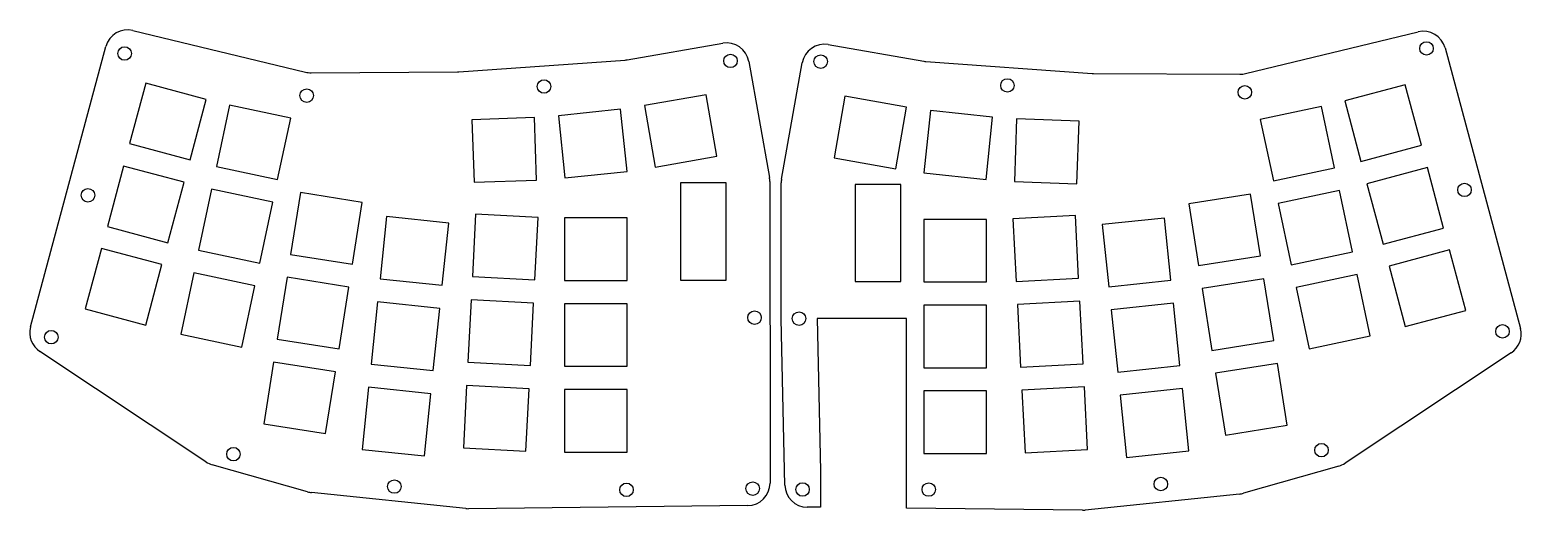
# Model space of a CAD drawing. Extents: x -283 to 48, y -209 to -102.
import ezdxf

# ---------------------------------------------------------------- set-up
doc = ezdxf.new("R2010")
doc.units = 0
for name, color, linetype in [('Shape', 7, 'CONTINUOUS'), ('Shape001', 7, 'CONTINUOUS'), ('Shape002', 7, 'CONTINUOUS'), ('Shape003', 7, 'CONTINUOUS'), ('Shape004', 7, 'CONTINUOUS'), ('Shape005', 7, 'CONTINUOUS'), ('Shape006', 7, 'CONTINUOUS'), ('Shape007', 7, 'CONTINUOUS'), ('Shape008', 7, 'CONTINUOUS'), ('Shape009', 7, 'CONTINUOUS'), ('Shape010', 7, 'CONTINUOUS'), ('Shape011', 7, 'CONTINUOUS'), ('Shape012', 7, 'CONTINUOUS'), ('Shape013', 7, 'CONTINUOUS'), ('Shape014', 7, 'CONTINUOUS'), ('Shape015', 7, 'CONTINUOUS'), ('Shape016', 7, 'CONTINUOUS'), ('Shape017', 7, 'CONTINUOUS'), ('Shape018', 7, 'CONTINUOUS'), ('Shape019', 7, 'CONTINUOUS'), ('Shape020', 7, 'CONTINUOUS'), ('Shape021', 7, 'CONTINUOUS'), ('Shape022', 7, 'CONTINUOUS'), ('Shape023', 7, 'CONTINUOUS'), ('Shape024', 7, 'CONTINUOUS'), ('Shape025', 7, 'CONTINUOUS'), ('Shape026', 7, 'CONTINUOUS'), ('Shape027', 7, 'CONTINUOUS'), ('Shape028', 7, 'CONTINUOUS'), ('Shape029', 7, 'CONTINUOUS'), ('Shape030', 7, 'CONTINUOUS'), ('Shape031', 7, 'CONTINUOUS'), ('Shape032', 7, 'CONTINUOUS'), ('Shape033', 7, 'CONTINUOUS'), ('Shape034', 7, 'CONTINUOUS'), ('Shape035', 7, 'CONTINUOUS'), ('Shape036', 7, 'CONTINUOUS'), ('Shape037', 7, 'CONTINUOUS'), ('Shape038', 7, 'CONTINUOUS'), ('Shape039', 7, 'CONTINUOUS'), ('Shape040', 7, 'CONTINUOUS'), ('Shape041', 7, 'CONTINUOUS'), ('Shape042', 7, 'CONTINUOUS'), ('Shape043', 7, 'CONTINUOUS'), ('Shape044', 7, 'CONTINUOUS'), ('Shape045', 7, 'CONTINUOUS'), ('Shape046', 7, 'CONTINUOUS'), ('Shape047', 7, 'CONTINUOUS'), ('Shape048', 7, 'CONTINUOUS'), ('Shape049', 7, 'CONTINUOUS'), ('Shape050', 7, 'CONTINUOUS'), ('Shape051', 7, 'CONTINUOUS'), ('Shape052', 7, 'CONTINUOUS'), ('Shape053', 7, 'CONTINUOUS'), ('Shape054', 7, 'CONTINUOUS'), ('Shape055', 7, 'CONTINUOUS'), ('Shape056', 7, 'CONTINUOUS'), ('Shape057', 7, 'CONTINUOUS'), ('Shape058', 7, 'CONTINUOUS'), ('Shape059', 7, 'CONTINUOUS'), ('Shape060', 7, 'CONTINUOUS'), ('Shape061', 7, 'CONTINUOUS'), ('Shape062', 7, 'CONTINUOUS'), ('Shape063', 7, 'CONTINUOUS'), ('Shape064', 7, 'CONTINUOUS'), ('Shape065', 7, 'CONTINUOUS'), ('Shape066', 7, 'CONTINUOUS'), ('Shape067', 7, 'CONTINUOUS'), ('Shape068', 7, 'CONTINUOUS'), ('Shape069', 7, 'CONTINUOUS'), ('Shape070', 7, 'CONTINUOUS'), ('Shape071', 7, 'CONTINUOUS'), ('Shape072', 7, 'CONTINUOUS'), ('Shape073', 7, 'CONTINUOUS'), ('Shape074', 7, 'CONTINUOUS'), ('Shape075', 7, 'CONTINUOUS'), ('Shape076', 7, 'CONTINUOUS'), ('Shape077', 7, 'CONTINUOUS'), ('Shape078', 7, 'CONTINUOUS'), ('Shape079', 7, 'CONTINUOUS'), ('Shape080', 7, 'CONTINUOUS'), ('Shape081', 7, 'CONTINUOUS'), ('Shape082', 7, 'CONTINUOUS'), ('Shape083', 7, 'CONTINUOUS'), ('Shape084', 7, 'CONTINUOUS'), ('Shape085', 7, 'CONTINUOUS'), ('Shape086', 7, 'CONTINUOUS'), ('Shape087', 7, 'CONTINUOUS'), ('Shape088', 7, 'CONTINUOUS'), ('Shape089', 7, 'CONTINUOUS'), ('Shape090', 7, 'CONTINUOUS'), ('Shape091', 7, 'CONTINUOUS'), ('Shape092', 7, 'CONTINUOUS'), ('Shape093', 7, 'CONTINUOUS'), ('Shape094', 7, 'CONTINUOUS'), ('Shape095', 7, 'CONTINUOUS'), ('Shape096', 7, 'CONTINUOUS'), ('Shape097', 7, 'CONTINUOUS'), ('Shape098', 7, 'CONTINUOUS'), ('Shape099', 7, 'CONTINUOUS'), ('Shape100', 7, 'CONTINUOUS'), ('Shape101', 7, 'CONTINUOUS'), ('Shape102', 7, 'CONTINUOUS'), ('Shape103', 7, 'CONTINUOUS'), ('Shape104', 7, 'CONTINUOUS'), ('Shape105', 7, 'CONTINUOUS'), ('Shape106', 7, 'CONTINUOUS'), ('Shape107', 7, 'CONTINUOUS'), ('Shape108', 7, 'CONTINUOUS'), ('Shape109', 7, 'CONTINUOUS'), ('Shape110', 7, 'CONTINUOUS'), ('Shape111', 7, 'CONTINUOUS'), ('Shape112', 7, 'CONTINUOUS'), ('Shape113', 7, 'CONTINUOUS'), ('Shape114', 7, 'CONTINUOUS'), ('Shape115', 7, 'CONTINUOUS'), ('Shape116', 7, 'CONTINUOUS'), ('Shape117', 7, 'CONTINUOUS'), ('Shape118', 7, 'CONTINUOUS'), ('Shape119', 7, 'CONTINUOUS'), ('Shape120', 7, 'CONTINUOUS'), ('Shape121', 7, 'CONTINUOUS'), ('Shape122', 7, 'CONTINUOUS'), ('Shape123', 7, 'CONTINUOUS'), ('Shape124', 7, 'CONTINUOUS'), ('Shape125', 7, 'CONTINUOUS'), ('Shape126', 7, 'CONTINUOUS'), ('Shape127', 7, 'CONTINUOUS'), ('Shape128', 7, 'CONTINUOUS'), ('Shape129', 7, 'CONTINUOUS'), ('Shape130', 7, 'CONTINUOUS'), ('Shape131', 7, 'CONTINUOUS'), ('Shape132', 7, 'CONTINUOUS'), ('Shape133', 7, 'CONTINUOUS'), ('Shape134', 7, 'CONTINUOUS'), ('Shape135', 7, 'CONTINUOUS'), ('Shape136', 7, 'CONTINUOUS'), ('Shape137', 7, 'CONTINUOUS'), ('Shape138', 7, 'CONTINUOUS'), ('Shape139', 7, 'CONTINUOUS'), ('Shape140', 7, 'CONTINUOUS'), ('Shape141', 7, 'CONTINUOUS'), ('Shape142', 7, 'CONTINUOUS'), ('Shape143', 7, 'CONTINUOUS'), ('Shape144', 7, 'CONTINUOUS'), ('Shape145', 7, 'CONTINUOUS'), ('Shape146', 7, 'CONTINUOUS'), ('Shape147', 7, 'CONTINUOUS'), ('Shape148', 7, 'CONTINUOUS'), ('Shape149', 7, 'CONTINUOUS'), ('Shape150', 7, 'CONTINUOUS'), ('Shape151', 7, 'CONTINUOUS'), ('Shape152', 7, 'CONTINUOUS'), ('Shape153', 7, 'CONTINUOUS'), ('Shape154', 7, 'CONTINUOUS'), ('Shape155', 7, 'CONTINUOUS'), ('Shape156', 7, 'CONTINUOUS'), ('Shape157', 7, 'CONTINUOUS'), ('Shape158', 7, 'CONTINUOUS'), ('Shape159', 7, 'CONTINUOUS'), ('Shape160', 7, 'CONTINUOUS'), ('Shape161', 7, 'CONTINUOUS'), ('Shape162', 7, 'CONTINUOUS'), ('Shape163', 7, 'CONTINUOUS'), ('Shape164', 7, 'CONTINUOUS'), ('Shape165', 7, 'CONTINUOUS'), ('Shape166', 7, 'CONTINUOUS'), ('Shape167', 7, 'CONTINUOUS'), ('Shape168', 7, 'CONTINUOUS'), ('Shape169', 7, 'CONTINUOUS'), ('Shape170', 7, 'CONTINUOUS'), ('Shape171', 7, 'CONTINUOUS'), ('Shape172', 7, 'CONTINUOUS'), ('Shape173', 7, 'CONTINUOUS'), ('Shape174', 7, 'CONTINUOUS'), ('Shape175', 7, 'CONTINUOUS'), ('Shape176', 7, 'CONTINUOUS'), ('Shape177', 7, 'CONTINUOUS'), ('Shape178', 7, 'CONTINUOUS'), ('Shape179', 7, 'CONTINUOUS'), ('Shape180', 7, 'CONTINUOUS'), ('Shape181', 7, 'CONTINUOUS'), ('Shape182', 7, 'CONTINUOUS'), ('Shape183', 7, 'CONTINUOUS'), ('Shape184', 7, 'CONTINUOUS'), ('Shape185', 7, 'CONTINUOUS'), ('Shape186', 7, 'CONTINUOUS'), ('Shape187', 7, 'CONTINUOUS'), ('Shape188', 7, 'CONTINUOUS'), ('Shape189', 7, 'CONTINUOUS'), ('Shape190', 7, 'CONTINUOUS'), ('Shape191', 7, 'CONTINUOUS'), ('Shape192', 7, 'CONTINUOUS'), ('Shape193', 7, 'CONTINUOUS'), ('Shape194', 7, 'CONTINUOUS'), ('Shape195', 7, 'CONTINUOUS'), ('Shape196', 7, 'CONTINUOUS'), ('Shape197', 7, 'CONTINUOUS'), ('Shape198', 7, 'CONTINUOUS'), ('Shape199', 7, 'CONTINUOUS'), ('Shape200', 7, 'CONTINUOUS'), ('Shape201', 7, 'CONTINUOUS'), ('Shape202', 7, 'CONTINUOUS'), ('Shape203', 7, 'CONTINUOUS'), ('Shape204', 7, 'CONTINUOUS'), ('Shape205', 7, 'CONTINUOUS'), ('Shape206', 7, 'CONTINUOUS'), ('Shape207', 7, 'CONTINUOUS'), ('Shape208', 7, 'CONTINUOUS'), ('Shape209', 7, 'CONTINUOUS'), ('Shape210', 7, 'CONTINUOUS'), ('Shape211', 7, 'CONTINUOUS'), ('Shape212', 7, 'CONTINUOUS'), ('Shape213', 7, 'CONTINUOUS'), ('Shape214', 7, 'CONTINUOUS'), ('Shape215', 7, 'CONTINUOUS'), ('Shape216', 7, 'CONTINUOUS'), ('Shape217', 7, 'CONTINUOUS'), ('Shape218', 7, 'CONTINUOUS'), ('Shape219', 7, 'CONTINUOUS'), ('Shape220', 7, 'CONTINUOUS'), ('Shape221', 7, 'CONTINUOUS'), ('Shape222', 7, 'CONTINUOUS'), ('Shape223', 7, 'CONTINUOUS'), ('Shape224', 7, 'CONTINUOUS'), ('Shape225', 7, 'CONTINUOUS'), ('Shape226', 7, 'CONTINUOUS'), ('Shape227', 7, 'CONTINUOUS'), ('Shape228', 7, 'CONTINUOUS'), ('Shape229', 7, 'CONTINUOUS'), ('Shape230', 7, 'CONTINUOUS'), ('Shape231', 7, 'CONTINUOUS'), ('Shape232', 7, 'CONTINUOUS'), ('Shape233', 7, 'CONTINUOUS'), ('Shape234', 7, 'CONTINUOUS'), ('Shape235', 7, 'CONTINUOUS'), ('Shape236', 7, 'CONTINUOUS'), ('Shape237', 7, 'CONTINUOUS'), ('Shape238', 7, 'CONTINUOUS'), ('Shape239', 7, 'CONTINUOUS'), ('Shape240', 7, 'CONTINUOUS'), ('Shape241', 7, 'CONTINUOUS'), ('Shape242', 7, 'CONTINUOUS'), ('Shape243', 7, 'CONTINUOUS'), ('Shape244', 7, 'CONTINUOUS'), ('Shape245', 7, 'CONTINUOUS'), ('Shape246', 7, 'CONTINUOUS'), ('Shape247', 7, 'CONTINUOUS'), ('Shape248', 7, 'CONTINUOUS'), ('Shape249', 7, 'CONTINUOUS')]:
    doc.layers.add(name, color=color, linetype=linetype)

msp = doc.modelspace()

# ---------------------------------------------------------------- linework, layer by layer
at = {"layer": 'Shape'}
msp.add_circle((-66.2902, -114.513), 1.5, dxfattribs=at)
at = {"layer": 'Shape001'}
msp.add_circle((43.6378, -169.127), 1.5, dxfattribs=at)
at = {"layer": 'Shape002'}
msp.add_circle((-111.774, -204.243), 1.5, dxfattribs=at)
at = {"layer": 'Shape003'}
msp.add_circle((-83.7562, -204.257), 1.5, dxfattribs=at)
at = {"layer": 'Shape004'}
msp.add_circle((35.1985, -137.711), 1.5, dxfattribs=at)
at = {"layer": 'Shape005'}
msp.add_circle((-107.738, -109.224), 1.5, dxfattribs=at)
at = {"layer": 'Shape006'}
msp.add_circle((-13.5906, -116.037), 1.5, dxfattribs=at)
at = {"layer": 'Shape007'}
msp.add_circle((3.43968, -195.511), 1.5, dxfattribs=at)
at = {"layer": 'Shape008'}
msp.add_circle((-32.2253, -203.038), 1.5, dxfattribs=at)
at = {"layer": 'Shape009'}
msp.add_circle((26.7593, -106.295), 1.5, dxfattribs=at)
at = {"layer": 'Shape010'}
msp.add_circle((-112.547, -166.289), 1.5, dxfattribs=at)
at = {"layer": 'Shape011'}
msp.add_arc((-49.5712, -203.832), 5, -90.627, -84.0783, dxfattribs=at)
at = {"layer": 'Shape012'}
msp.add_line((-49.626, -208.831), (-88.6852, -208.404), dxfattribs=at)
at = {"layer": 'Shape013'}
msp.add_line((-88.6852, -208.404), (-88.6852, -166.246), dxfattribs=at)
at = {"layer": 'Shape014'}
msp.add_line((-88.6852, -166.246), (-107.735, -166.246), dxfattribs=at)
at = {"layer": 'Shape015'}
msp.add_line((-107.735, -166.246), (-108.547, -166.245), dxfattribs=at)
at = {"layer": 'Shape016'}
msp.add_line((-108.547, -166.245), (-107.775, -200.109), dxfattribs=at)
at = {"layer": 'Shape017'}
msp.add_line((-107.775, -200.109), (-107.775, -208.195), dxfattribs=at)
at = {"layer": 'Shape018'}
msp.add_line((-107.775, -208.195), (-110.761, -208.162), dxfattribs=at)
at = {"layer": 'Shape019'}
msp.add_arc((-110.706, -203.163), 5, -178.694, -90.627, dxfattribs=at)
at = {"layer": 'Shape020'}
msp.add_line((-115.705, -203.277), (-116.547, -166.332), dxfattribs=at)
at = {"layer": 'Shape021'}
msp.add_line((-116.547, -166.332), (-116.519, -136.177), dxfattribs=at)
at = {"layer": 'Shape022'}
msp.add_arc((-111.519, -136.181), 5, 169.911, 179.947, dxfattribs=at)
at = {"layer": 'Shape023'}
msp.add_line((-116.442, -135.305), (-111.851, -109.505), dxfattribs=at)
at = {"layer": 'Shape024'}
msp.add_arc((-106.928, -110.381), 5, 80.0946, 169.911, dxfattribs=at)
at = {"layer": 'Shape025'}
msp.add_line((-106.068, -105.455), (-84.878, -109.156), dxfattribs=at)
at = {"layer": 'Shape026'}
msp.add_arc((-84.0179, -104.23), 5, -99.9054, -94.0661, dxfattribs=at)
at = {"layer": 'Shape027'}
msp.add_line((-84.3724, -109.218), (-47.4769, -111.84), dxfattribs=at)
at = {"layer": 'Shape028'}
msp.add_arc((-47.1224, -106.853), 5, -94.0661, -90.3135, dxfattribs=at)
at = {"layer": 'Shape029'}
msp.add_line((-47.1497, -111.853), (-14.6648, -112.031), dxfattribs=at)
at = {"layer": 'Shape030'}
msp.add_arc((-14.6374, -107.031), 5, -90.3135, -76.427, dxfattribs=at)
at = {"layer": 'Shape031'}
msp.add_line((-13.464, -111.891), (24.873, -102.636), dxfattribs=at)
at = {"layer": 'Shape032'}
msp.add_arc((26.0464, -107.496), 5, 15.0363, 103.573, dxfattribs=at)
at = {"layer": 'Shape033'}
msp.add_line((30.8752, -106.199), (47.6013, -168.463), dxfattribs=at)
at = {"layer": 'Shape034'}
msp.add_arc((42.7725, -169.761), 5, -56.4089, 15.0363, dxfattribs=at)
at = {"layer": 'Shape035'}
msp.add_line((45.5388, -173.926), (8.66445, -198.417), dxfattribs=at)
at = {"layer": 'Shape036'}
msp.add_arc((5.89814, -194.252), 5, -74.1082, -56.4089, dxfattribs=at)
at = {"layer": 'Shape037'}
msp.add_line((7.26725, -199.06), (-13.8766, -205.08), dxfattribs=at)
at = {"layer": 'Shape038'}
msp.add_arc((-15.2457, -200.271), 5, -84.0783, -74.1082, dxfattribs=at)
at = {"layer": 'Shape039'}
msp.add_line((-14.7299, -205.245), (-49.0554, -208.805), dxfattribs=at)
at = {"layer": 'Shape040'}
msp.add_line((-7.25008, -135.709), (6.34617, -132.819), dxfattribs=at)
at = {"layer": 'Shape041'}
msp.add_line((6.34617, -132.819), (3.4562, -119.223), dxfattribs=at)
at = {"layer": 'Shape042'}
msp.add_line((3.4562, -119.223), (-10.1401, -122.113), dxfattribs=at)
at = {"layer": 'Shape043'}
msp.add_line((-10.1401, -122.113), (-7.25008, -135.709), dxfattribs=at)
at = {"layer": 'Shape044'}
msp.add_line((-104.771, -130.588), (-91.0818, -133.002), dxfattribs=at)
at = {"layer": 'Shape045'}
msp.add_line((-91.0818, -133.002), (-88.6681, -119.313), dxfattribs=at)
at = {"layer": 'Shape046'}
msp.add_line((-88.6681, -119.313), (-102.357, -116.899), dxfattribs=at)
at = {"layer": 'Shape047'}
msp.add_line((-102.357, -116.899), (-104.771, -130.588), dxfattribs=at)
at = {"layer": 'Shape048'}
msp.add_line((-71.0339, -135.389), (-69.581, -121.565), dxfattribs=at)
at = {"layer": 'Shape049'}
msp.add_line((-69.581, -121.565), (-83.4048, -120.112), dxfattribs=at)
at = {"layer": 'Shape050'}
msp.add_line((-83.4048, -120.112), (-84.8578, -133.936), dxfattribs=at)
at = {"layer": 'Shape051'}
msp.add_line((-84.8578, -133.936), (-71.0339, -135.389), dxfattribs=at)
at = {"layer": 'Shape052'}
msp.add_line((-50.8562, -136.339), (-50.3711, -122.447), dxfattribs=at)
at = {"layer": 'Shape053'}
msp.add_line((-50.3711, -122.447), (-64.2626, -121.962), dxfattribs=at)
at = {"layer": 'Shape054'}
msp.add_line((-64.2626, -121.962), (-64.7478, -135.854), dxfattribs=at)
at = {"layer": 'Shape055'}
msp.add_line((-64.7478, -135.854), (-50.8562, -136.339), dxfattribs=at)
at = {"layer": 'Shape056'}
msp.add_line((-70.9397, -196.26), (-70.9397, -182.36), dxfattribs=at)
at = {"layer": 'Shape057'}
msp.add_line((-70.9397, -182.36), (-84.8397, -182.36), dxfattribs=at)
at = {"layer": 'Shape058'}
msp.add_line((-84.8397, -182.36), (-84.8397, -196.26), dxfattribs=at)
at = {"layer": 'Shape059'}
msp.add_line((-84.8397, -196.26), (-70.9397, -196.26), dxfattribs=at)
at = {"layer": 'Shape060'}
msp.add_line((25.6264, -127.773), (22.0288, -114.346), dxfattribs=at)
at = {"layer": 'Shape061'}
msp.add_line((22.0288, -114.346), (8.60248, -117.944), dxfattribs=at)
at = {"layer": 'Shape062'}
msp.add_line((8.60248, -117.944), (12.2001, -131.37), dxfattribs=at)
at = {"layer": 'Shape063'}
msp.add_line((12.2001, -131.37), (25.6264, -127.773), dxfattribs=at)
at = {"layer": 'Shape064'}
msp.add_line((17.1306, -149.771), (30.5569, -146.174), dxfattribs=at)
at = {"layer": 'Shape065'}
msp.add_line((30.5569, -146.174), (26.9593, -132.747), dxfattribs=at)
at = {"layer": 'Shape066'}
msp.add_line((26.9593, -132.747), (13.533, -136.345), dxfattribs=at)
at = {"layer": 'Shape067'}
msp.add_line((13.533, -136.345), (17.1306, -149.771), dxfattribs=at)
at = {"layer": 'Shape068'}
msp.add_line((-3.28936, -154.343), (10.3069, -151.453), dxfattribs=at)
at = {"layer": 'Shape069'}
msp.add_line((10.3069, -151.453), (7.41692, -137.856), dxfattribs=at)
at = {"layer": 'Shape070'}
msp.add_line((7.41692, -137.856), (-6.17933, -140.746), dxfattribs=at)
at = {"layer": 'Shape071'}
msp.add_line((-6.17933, -140.746), (-3.28936, -154.343), dxfattribs=at)
at = {"layer": 'Shape072'}
msp.add_line((-26.0396, -140.805), (-23.8652, -154.534), dxfattribs=at)
at = {"layer": 'Shape073'}
msp.add_line((-23.8652, -154.534), (-10.1363, -152.36), dxfattribs=at)
at = {"layer": 'Shape074'}
msp.add_line((-10.1363, -152.36), (-12.3108, -138.631), dxfattribs=at)
at = {"layer": 'Shape075'}
msp.add_line((-12.3108, -138.631), (-26.0396, -140.805), dxfattribs=at)
at = {"layer": 'Shape076'}
msp.add_line((-45.2577, -145.406), (-43.8048, -159.23), dxfattribs=at)
at = {"layer": 'Shape077'}
msp.add_line((-43.8048, -159.23), (-29.9809, -157.777), dxfattribs=at)
at = {"layer": 'Shape078'}
msp.add_line((-29.9809, -157.777), (-31.4339, -143.953), dxfattribs=at)
at = {"layer": 'Shape079'}
msp.add_line((-31.4339, -143.953), (-45.2577, -145.406), dxfattribs=at)
at = {"layer": 'Shape080'}
msp.add_line((-51.2019, -143.418), (-65.0828, -144.146), dxfattribs=at)
at = {"layer": 'Shape081'}
msp.add_line((-65.0828, -144.146), (-64.3554, -158.027), dxfattribs=at)
at = {"layer": 'Shape082'}
msp.add_line((-64.3554, -158.027), (-50.4744, -157.299), dxfattribs=at)
at = {"layer": 'Shape083'}
msp.add_line((-50.4744, -157.299), (-51.2019, -143.418), dxfattribs=at)
at = {"layer": 'Shape084'}
msp.add_line((-20.0795, -178.436), (-17.905, -192.165), dxfattribs=at)
at = {"layer": 'Shape085'}
msp.add_line((-17.905, -192.165), (-4.17618, -189.99), dxfattribs=at)
at = {"layer": 'Shape086'}
msp.add_line((-4.17618, -189.99), (-6.35062, -176.262), dxfattribs=at)
at = {"layer": 'Shape087'}
msp.add_line((-6.35062, -176.262), (-20.0795, -178.436), dxfattribs=at)
at = {"layer": 'Shape088'}
msp.add_line((-49.2079, -181.466), (-63.0888, -182.193), dxfattribs=at)
at = {"layer": 'Shape089'}
msp.add_line((-63.0888, -182.193), (-62.3614, -196.074), dxfattribs=at)
at = {"layer": 'Shape090'}
msp.add_line((-62.3614, -196.074), (-48.4804, -195.347), dxfattribs=at)
at = {"layer": 'Shape091'}
msp.add_line((-48.4804, -195.347), (-49.2079, -181.466), dxfattribs=at)
at = {"layer": 'Shape092'}
msp.add_line((31.8801, -151.037), (18.4538, -154.635), dxfattribs=at)
at = {"layer": 'Shape093'}
msp.add_line((18.4538, -154.635), (22.0514, -168.061), dxfattribs=at)
at = {"layer": 'Shape094'}
msp.add_line((22.0514, -168.061), (35.4777, -164.464), dxfattribs=at)
at = {"layer": 'Shape095'}
msp.add_line((35.4777, -164.464), (31.8801, -151.037), dxfattribs=at)
at = {"layer": 'Shape096'}
msp.add_line((11.3776, -156.49), (-2.21862, -159.38), dxfattribs=at)
at = {"layer": 'Shape097'}
msp.add_line((-2.21862, -159.38), (0.67136, -172.976), dxfattribs=at)
at = {"layer": 'Shape098'}
msp.add_line((0.67136, -172.976), (14.2676, -170.086), dxfattribs=at)
at = {"layer": 'Shape099'}
msp.add_line((14.2676, -170.086), (11.3776, -156.49), dxfattribs=at)
at = {"layer": 'Shape100'}
msp.add_line((-41.8135, -178.176), (-27.9897, -176.723), dxfattribs=at)
at = {"layer": 'Shape101'}
msp.add_line((-27.9897, -176.723), (-29.4426, -162.899), dxfattribs=at)
at = {"layer": 'Shape102'}
msp.add_line((-29.4426, -162.899), (-43.2665, -164.352), dxfattribs=at)
at = {"layer": 'Shape103'}
msp.add_line((-43.2665, -164.352), (-41.8135, -178.176), dxfattribs=at)
at = {"layer": 'Shape104'}
msp.add_line((-9.33069, -157.446), (-23.0596, -159.621), dxfattribs=at)
at = {"layer": 'Shape105'}
msp.add_line((-23.0596, -159.621), (-20.8851, -173.349), dxfattribs=at)
at = {"layer": 'Shape106'}
msp.add_line((-20.8851, -173.349), (-7.15625, -171.175), dxfattribs=at)
at = {"layer": 'Shape107'}
msp.add_line((-7.15625, -171.175), (-9.33069, -157.446), dxfattribs=at)
at = {"layer": 'Shape108'}
msp.add_line((-84.8397, -144.26), (-84.8397, -158.16), dxfattribs=at)
at = {"layer": 'Shape109'}
msp.add_line((-84.8397, -158.16), (-70.9397, -158.16), dxfattribs=at)
at = {"layer": 'Shape110'}
msp.add_line((-70.9397, -158.16), (-70.9397, -144.26), dxfattribs=at)
at = {"layer": 'Shape111'}
msp.add_line((-70.9397, -144.26), (-84.8397, -144.26), dxfattribs=at)
at = {"layer": 'Shape112'}
msp.add_line((-63.3584, -177.05), (-49.4774, -176.323), dxfattribs=at)
at = {"layer": 'Shape113'}
msp.add_line((-49.4774, -176.323), (-50.2049, -162.442), dxfattribs=at)
at = {"layer": 'Shape114'}
msp.add_line((-50.2049, -162.442), (-64.0858, -163.17), dxfattribs=at)
at = {"layer": 'Shape115'}
msp.add_line((-64.0858, -163.17), (-63.3584, -177.05), dxfattribs=at)
at = {"layer": 'Shape116'}
msp.add_line((-27.4513, -181.844), (-41.2752, -183.297), dxfattribs=at)
at = {"layer": 'Shape117'}
msp.add_line((-41.2752, -183.297), (-39.8223, -197.121), dxfattribs=at)
at = {"layer": 'Shape118'}
msp.add_line((-39.8223, -197.121), (-25.9984, -195.668), dxfattribs=at)
at = {"layer": 'Shape119'}
msp.add_line((-25.9984, -195.668), (-27.4513, -181.844), dxfattribs=at)
at = {"layer": 'Shape120'}
msp.add_line((-84.8397, -163.31), (-84.8397, -177.21), dxfattribs=at)
at = {"layer": 'Shape121'}
msp.add_line((-84.8397, -177.21), (-70.9397, -177.21), dxfattribs=at)
at = {"layer": 'Shape122'}
msp.add_line((-70.9397, -177.21), (-70.9397, -163.31), dxfattribs=at)
at = {"layer": 'Shape123'}
msp.add_line((-70.9397, -163.31), (-84.8397, -163.31), dxfattribs=at)
at = {"layer": 'Shape124'}
msp.add_line((-89.9298, -158.072), (-89.9298, -136.482), dxfattribs=at)
at = {"layer": 'Shape125'}
msp.add_line((-89.9298, -136.482), (-100.09, -136.482), dxfattribs=at)
at = {"layer": 'Shape126'}
msp.add_line((-100.09, -136.482), (-100.09, -158.072), dxfattribs=at)
at = {"layer": 'Shape127'}
msp.add_line((-100.09, -158.072), (-89.9298, -158.072), dxfattribs=at)
at = {"layer": 'Shape128'}
msp.add_circle((-202.403, -203.59), 1.5, dxfattribs=at)
at = {"layer": 'Shape129'}
msp.add_circle((-262.304, -107.412), 1.5, dxfattribs=at)
at = {"layer": 'Shape130'}
msp.add_circle((-127.785, -109.063), 1.5, dxfattribs=at)
at = {"layer": 'Shape131'}
msp.add_circle((-270.445, -138.907), 1.5, dxfattribs=at)
at = {"layer": 'Shape132'}
msp.add_circle((-150.863, -204.319), 1.5, dxfattribs=at)
at = {"layer": 'Shape133'}
msp.add_circle((-122.434, -166.079), 1.5, dxfattribs=at)
at = {"layer": 'Shape134'}
msp.add_circle((-238.138, -196.402), 1.5, dxfattribs=at)
at = {"layer": 'Shape135'}
msp.add_circle((-221.864, -116.77), 1.5, dxfattribs=at)
at = {"layer": 'Shape136'}
msp.add_circle((-169.181, -114.745), 1.5, dxfattribs=at)
at = {"layer": 'Shape137'}
msp.add_circle((-278.585, -170.402), 1.5, dxfattribs=at)
at = {"layer": 'Shape138'}
msp.add_circle((-122.846, -204.039), 1.5, dxfattribs=at)
at = {"layer": 'Shape139'}
msp.add_arc((-220.322, -199.939), 5, -105.892, -95.9217, dxfattribs=at)
at = {"layer": 'Shape140'}
msp.add_line((-221.691, -204.748), (-242.835, -198.728), dxfattribs=at)
at = {"layer": 'Shape141'}
msp.add_arc((-241.466, -193.919), 5, -123.591, -105.892, dxfattribs=at)
at = {"layer": 'Shape142'}
msp.add_line((-244.233, -198.084), (-281.107, -173.593), dxfattribs=at)
at = {"layer": 'Shape143'}
msp.add_arc((-278.341, -169.428), 5, 164.964, -123.591, dxfattribs=at)
at = {"layer": 'Shape144'}
msp.add_line((-283.169, -168.131), (-266.443, -105.866), dxfattribs=at)
at = {"layer": 'Shape145'}
msp.add_arc((-261.614, -107.163), 5, 76.427, 164.964, dxfattribs=at)
at = {"layer": 'Shape146'}
msp.add_line((-260.441, -102.303), (-222.104, -111.559), dxfattribs=at)
at = {"layer": 'Shape147'}
msp.add_arc((-220.931, -106.698), 5, -103.573, -89.6865, dxfattribs=at)
at = {"layer": 'Shape148'}
msp.add_line((-220.903, -111.698), (-188.418, -111.52), dxfattribs=at)
at = {"layer": 'Shape149'}
msp.add_arc((-188.446, -106.52), 5, -89.6865, -85.9339, dxfattribs=at)
at = {"layer": 'Shape150'}
msp.add_line((-188.091, -111.508), (-151.196, -108.885), dxfattribs=at)
at = {"layer": 'Shape151'}
msp.add_arc((-151.55, -103.898), 5, -85.9339, -80.0946, dxfattribs=at)
at = {"layer": 'Shape152'}
msp.add_line((-150.69, -108.823), (-129.5, -105.123), dxfattribs=at)
at = {"layer": 'Shape153'}
msp.add_arc((-128.64, -110.048), 5, 10.0891, 99.9054, dxfattribs=at)
at = {"layer": 'Shape154'}
msp.add_line((-123.717, -109.172), (-119.126, -134.973), dxfattribs=at)
at = {"layer": 'Shape155'}
msp.add_arc((-124.049, -135.849), 5, 0.0534896, 10.0891, dxfattribs=at)
at = {"layer": 'Shape156'}
msp.add_line((-119.049, -135.844), (-118.989, -199.573), dxfattribs=at)
at = {"layer": 'Shape157'}
msp.add_line((-118.989, -199.573), (-118.989, -202.83), dxfattribs=at)
at = {"layer": 'Shape158'}
msp.add_arc((-123.989, -202.83), 5, -89.3821, 0, dxfattribs=at)
at = {"layer": 'Shape159'}
msp.add_line((-123.936, -207.83), (-185.943, -208.499), dxfattribs=at)
at = {"layer": 'Shape160'}
msp.add_arc((-185.996, -203.499), 5, -95.9217, -89.3821, dxfattribs=at)
at = {"layer": 'Shape161'}
msp.add_line((-186.512, -208.472), (-220.838, -204.912), dxfattribs=at)
at = {"layer": 'Shape162'}
msp.add_line((-193.755, -177.843), (-192.302, -164.019), dxfattribs=at)
at = {"layer": 'Shape163'}
msp.add_line((-192.302, -164.019), (-206.125, -162.566), dxfattribs=at)
at = {"layer": 'Shape164'}
msp.add_line((-206.125, -162.566), (-207.578, -176.39), dxfattribs=at)
at = {"layer": 'Shape165'}
msp.add_line((-207.578, -176.39), (-193.755, -177.843), dxfattribs=at)
at = {"layer": 'Shape166'}
msp.add_line((-215.489, -178.103), (-229.217, -175.929), dxfattribs=at)
at = {"layer": 'Shape167'}
msp.add_line((-229.217, -175.929), (-231.392, -189.658), dxfattribs=at)
at = {"layer": 'Shape168'}
msp.add_line((-231.392, -189.658), (-217.663, -191.832), dxfattribs=at)
at = {"layer": 'Shape169'}
msp.add_line((-217.663, -191.832), (-215.489, -178.103), dxfattribs=at)
at = {"layer": 'Shape170'}
msp.add_line((-173.207, -195.742), (-172.479, -181.861), dxfattribs=at)
at = {"layer": 'Shape171'}
msp.add_line((-172.479, -181.861), (-186.36, -181.133), dxfattribs=at)
at = {"layer": 'Shape172'}
msp.add_line((-186.36, -181.133), (-187.088, -195.014), dxfattribs=at)
at = {"layer": 'Shape173'}
msp.add_line((-187.088, -195.014), (-173.207, -195.742), dxfattribs=at)
at = {"layer": 'Shape174'}
msp.add_line((-208.117, -181.512), (-209.57, -195.336), dxfattribs=at)
at = {"layer": 'Shape175'}
msp.add_line((-209.57, -195.336), (-195.746, -196.789), dxfattribs=at)
at = {"layer": 'Shape176'}
msp.add_line((-195.746, -196.789), (-194.293, -182.965), dxfattribs=at)
at = {"layer": 'Shape177'}
msp.add_line((-194.293, -182.965), (-208.117, -181.512), dxfattribs=at)
at = {"layer": 'Shape178'}
msp.add_line((-233.349, -159.048), (-246.946, -156.158), dxfattribs=at)
at = {"layer": 'Shape179'}
msp.add_line((-246.946, -156.158), (-249.836, -169.754), dxfattribs=at)
at = {"layer": 'Shape180'}
msp.add_line((-249.836, -169.754), (-236.239, -172.644), dxfattribs=at)
at = {"layer": 'Shape181'}
msp.add_line((-236.239, -172.644), (-233.349, -159.048), dxfattribs=at)
at = {"layer": 'Shape182'}
msp.add_line((-257.619, -167.729), (-254.022, -154.302), dxfattribs=at)
at = {"layer": 'Shape183'}
msp.add_line((-254.022, -154.302), (-267.448, -150.705), dxfattribs=at)
at = {"layer": 'Shape184'}
msp.add_line((-267.448, -150.705), (-271.046, -164.131), dxfattribs=at)
at = {"layer": 'Shape185'}
msp.add_line((-271.046, -164.131), (-257.619, -167.729), dxfattribs=at)
at = {"layer": 'Shape186'}
msp.add_line((-212.509, -159.288), (-226.237, -157.114), dxfattribs=at)
at = {"layer": 'Shape187'}
msp.add_line((-226.237, -157.114), (-228.412, -170.842), dxfattribs=at)
at = {"layer": 'Shape188'}
msp.add_line((-228.412, -170.842), (-214.683, -173.017), dxfattribs=at)
at = {"layer": 'Shape189'}
msp.add_line((-214.683, -173.017), (-212.509, -159.288), dxfattribs=at)
at = {"layer": 'Shape190'}
msp.add_line((-185.363, -162.11), (-186.091, -175.99), dxfattribs=at)
at = {"layer": 'Shape191'}
msp.add_line((-186.091, -175.99), (-172.21, -176.718), dxfattribs=at)
at = {"layer": 'Shape192'}
msp.add_line((-172.21, -176.718), (-171.482, -162.837), dxfattribs=at)
at = {"layer": 'Shape193'}
msp.add_line((-171.482, -162.837), (-185.363, -162.11), dxfattribs=at)
at = {"layer": 'Shape194'}
msp.add_line((-150.728, -176.877), (-150.728, -162.977), dxfattribs=at)
at = {"layer": 'Shape195'}
msp.add_line((-150.728, -162.977), (-164.628, -162.977), dxfattribs=at)
at = {"layer": 'Shape196'}
msp.add_line((-164.628, -162.977), (-164.628, -176.877), dxfattribs=at)
at = {"layer": 'Shape197'}
msp.add_line((-164.628, -176.877), (-150.728, -176.877), dxfattribs=at)
at = {"layer": 'Shape198'}
msp.add_line((-164.628, -182.027), (-164.628, -195.927), dxfattribs=at)
at = {"layer": 'Shape199'}
msp.add_line((-164.628, -195.927), (-150.728, -195.927), dxfattribs=at)
at = {"layer": 'Shape200'}
msp.add_line((-150.728, -195.927), (-150.728, -182.027), dxfattribs=at)
at = {"layer": 'Shape201'}
msp.add_line((-150.728, -182.027), (-164.628, -182.027), dxfattribs=at)
at = {"layer": 'Shape202'}
msp.add_line((-130.797, -130.255), (-133.211, -116.567), dxfattribs=at)
at = {"layer": 'Shape203'}
msp.add_line((-133.211, -116.567), (-146.9, -118.98), dxfattribs=at)
at = {"layer": 'Shape204'}
msp.add_line((-146.9, -118.98), (-144.486, -132.669), dxfattribs=at)
at = {"layer": 'Shape205'}
msp.add_line((-144.486, -132.669), (-130.797, -130.255), dxfattribs=at)
at = {"layer": 'Shape206'}
msp.add_line((-150.71, -133.603), (-152.163, -119.78), dxfattribs=at)
at = {"layer": 'Shape207'}
msp.add_line((-152.163, -119.78), (-165.987, -121.232), dxfattribs=at)
at = {"layer": 'Shape208'}
msp.add_line((-165.987, -121.232), (-164.534, -135.056), dxfattribs=at)
at = {"layer": 'Shape209'}
msp.add_line((-164.534, -135.056), (-150.71, -133.603), dxfattribs=at)
at = {"layer": 'Shape210'}
msp.add_line((-171.305, -121.63), (-185.197, -122.115), dxfattribs=at)
at = {"layer": 'Shape211'}
msp.add_line((-185.197, -122.115), (-184.712, -136.006), dxfattribs=at)
at = {"layer": 'Shape212'}
msp.add_line((-184.712, -136.006), (-170.82, -135.521), dxfattribs=at)
at = {"layer": 'Shape213'}
msp.add_line((-170.82, -135.521), (-171.305, -121.63), dxfattribs=at)
at = {"layer": 'Shape214'}
msp.add_line((-247.768, -131.038), (-244.171, -117.611), dxfattribs=at)
at = {"layer": 'Shape215'}
msp.add_line((-244.171, -117.611), (-257.597, -114.014), dxfattribs=at)
at = {"layer": 'Shape216'}
msp.add_line((-257.597, -114.014), (-261.195, -127.44), dxfattribs=at)
at = {"layer": 'Shape217'}
msp.add_line((-261.195, -127.44), (-247.768, -131.038), dxfattribs=at)
at = {"layer": 'Shape218'}
msp.add_line((-252.699, -149.439), (-249.101, -136.012), dxfattribs=at)
at = {"layer": 'Shape219'}
msp.add_line((-249.101, -136.012), (-262.527, -132.415), dxfattribs=at)
at = {"layer": 'Shape220'}
msp.add_line((-262.527, -132.415), (-266.125, -145.841), dxfattribs=at)
at = {"layer": 'Shape221'}
msp.add_line((-266.125, -145.841), (-252.699, -149.439), dxfattribs=at)
at = {"layer": 'Shape222'}
msp.add_line((-228.318, -135.376), (-225.428, -121.78), dxfattribs=at)
at = {"layer": 'Shape223'}
msp.add_line((-225.428, -121.78), (-239.024, -118.89), dxfattribs=at)
at = {"layer": 'Shape224'}
msp.add_line((-239.024, -118.89), (-241.914, -132.486), dxfattribs=at)
at = {"layer": 'Shape225'}
msp.add_line((-241.914, -132.486), (-228.318, -135.376), dxfattribs=at)
at = {"layer": 'Shape226'}
msp.add_line((-138.882, -136.15), (-138.882, -157.74), dxfattribs=at)
at = {"layer": 'Shape227'}
msp.add_line((-138.882, -157.74), (-128.722, -157.74), dxfattribs=at)
at = {"layer": 'Shape228'}
msp.add_line((-128.722, -157.74), (-128.722, -136.15), dxfattribs=at)
at = {"layer": 'Shape229'}
msp.add_line((-128.722, -136.15), (-138.882, -136.15), dxfattribs=at)
at = {"layer": 'Shape230'}
msp.add_line((-150.728, -143.927), (-164.628, -143.927), dxfattribs=at)
at = {"layer": 'Shape231'}
msp.add_line((-164.628, -143.927), (-164.628, -157.827), dxfattribs=at)
at = {"layer": 'Shape232'}
msp.add_line((-164.628, -157.827), (-150.728, -157.827), dxfattribs=at)
at = {"layer": 'Shape233'}
msp.add_line((-150.728, -157.827), (-150.728, -143.927), dxfattribs=at)
at = {"layer": 'Shape234'}
msp.add_line((-223.257, -138.298), (-225.432, -152.027), dxfattribs=at)
at = {"layer": 'Shape235'}
msp.add_line((-225.432, -152.027), (-211.703, -154.201), dxfattribs=at)
at = {"layer": 'Shape236'}
msp.add_line((-211.703, -154.201), (-209.528, -140.473), dxfattribs=at)
at = {"layer": 'Shape237'}
msp.add_line((-209.528, -140.473), (-223.257, -138.298), dxfattribs=at)
at = {"layer": 'Shape238'}
msp.add_line((-170.485, -143.813), (-184.366, -143.086), dxfattribs=at)
at = {"layer": 'Shape239'}
msp.add_line((-184.366, -143.086), (-185.094, -156.967), dxfattribs=at)
at = {"layer": 'Shape240'}
msp.add_line((-185.094, -156.967), (-171.213, -157.694), dxfattribs=at)
at = {"layer": 'Shape241'}
msp.add_line((-171.213, -157.694), (-170.485, -143.813), dxfattribs=at)
at = {"layer": 'Shape242'}
msp.add_line((-191.763, -158.897), (-190.31, -145.074), dxfattribs=at)
at = {"layer": 'Shape243'}
msp.add_line((-190.31, -145.074), (-204.134, -143.621), dxfattribs=at)
at = {"layer": 'Shape244'}
msp.add_line((-204.134, -143.621), (-205.587, -157.444), dxfattribs=at)
at = {"layer": 'Shape245'}
msp.add_line((-205.587, -157.444), (-191.763, -158.897), dxfattribs=at)
at = {"layer": 'Shape246'}
msp.add_line((-229.389, -140.414), (-242.985, -137.524), dxfattribs=at)
at = {"layer": 'Shape247'}
msp.add_line((-242.985, -137.524), (-245.875, -151.12), dxfattribs=at)
at = {"layer": 'Shape248'}
msp.add_line((-245.875, -151.12), (-232.279, -154.01), dxfattribs=at)
at = {"layer": 'Shape249'}
msp.add_line((-232.279, -154.01), (-229.389, -140.414), dxfattribs=at)

doc.saveas('drawing.dxf')
